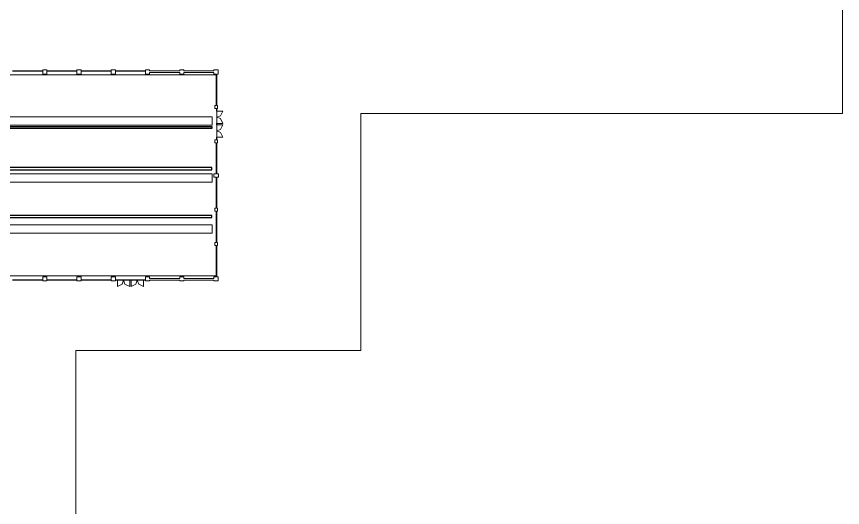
# Model space of a CAD drawing. Header units: millimetres. Extents: x 0 to 963, y 0 to 517.
# Drawn here: x 842.9 to 963.5, y 234.3 to 306 of the extents above; entities that cross this region are included whole.
import ezdxf

# ---------------------------------------------------------------- set-up
doc = ezdxf.new("R2010")
doc.units = ezdxf.units.MM
for name, color, linetype, lineweight in [('#object[door]', 190, 'Continuous', 0), ('#object[floor]', 50, 'Continuous', 0), ('#object[height_zone]#limit[3200]#background[006ce5]', 2, 'Continuous', 0), ('#object[height_zone]#limit[4500]#background[1fe500]', 92, 'Continuous', 0), ('#object[height_zone]#limit[7500]#background[87847c]', 8, 'Continuous', 0), ('#object[wall]', 4, 'Continuous', 0)]:
    doc.layers.add(name, color=color, linetype=linetype, lineweight=lineweight)
doc.layers.add('#object[duct]', color=241, linetype='Continuous')

msp = doc.modelspace()

# ---------------------------------------------------------------- linework, layer by layer
at = {"layer": '#object[door]'}
for points in [[(873.01, 292.16), (872.69, 291.48), (872.11, 291.27), (872.11, 292.16)], [(873.01, 290.37), (872.69, 291.06), (872.11, 291.27), (872.11, 290.37)], [(873.01, 290.16), (872.69, 289.48), (872.11, 289.27), (872.11, 290.16)], [(873.01, 288.37), (872.69, 289.06), (872.11, 289.27), (872.11, 288.37)], [(857.61, 266.58), (858.3, 266.9), (858.51, 267.48), (857.61, 267.48)], [(859.41, 266.58), (858.72, 266.9), (858.51, 267.48), (859.41, 267.48)], [(859.61, 266.58), (860.3, 266.9), (860.51, 267.48), (859.61, 267.48)], [(861.41, 266.58), (860.72, 266.9), (860.51, 267.48), (861.41, 267.48)]]:
    msp.add_lwpolyline(points, close=True, dxfattribs=at)
at = {"layer": '#object[duct]'}
for points in [[(677.68, 289.91), (871.39, 289.91), (871.39, 289.61), (677.68, 289.61)], [(871.39, 283.91), (677.68, 283.91), (677.68, 283.61), (871.39, 283.61)], [(677.68, 276.61), (871.39, 276.61), (871.39, 276.91), (677.68, 276.91)]]:
    msp.add_lwpolyline(points, close=True, dxfattribs=at)
at = {"layer": '#object[floor]'}
msp.add_lwpolyline([(639.29, 65.98), (639.29, -0.01), (569.89, -0.01), (569.89, 183.71), (0, 183.71), (0, 517.45), (963.5, 517.45), (963.5, 291.8), (893.14, 291.8), (893.14, 257.21), (851.52, 257.21), (851.52, 183.68), (825.18, 183.68), (825.18, 65.98)], close=True, dxfattribs=at)
at = {"layer": '#object[height_zone]#limit[3200]#background[006ce5]'}
for points in [[(842.31, 297.99), (846.71, 297.99), (846.71, 297.56), (847.31, 297.56), (847.31, 297.99), (851.71, 297.99), (851.71, 297.56), (852.31, 297.56), (852.31, 297.99), (856.71, 297.99), (856.71, 297.56), (857.31, 297.56), (857.31, 297.99), (861.71, 297.99), (861.71, 297.56), (862.31, 297.56), (862.31, 297.8), (866.71, 297.8), (866.71, 297.56), (867.31, 297.56), (867.31, 297.8), (871.71, 297.8), (871.71, 297.56), (872.05, 297.56), (872.05, 297.43), (676.97, 297.43)], [(842.31, 267.54), (846.71, 267.54), (846.71, 267.97), (847.31, 267.97), (847.31, 267.54), (851.71, 267.54), (851.71, 267.97), (852.31, 267.97), (852.31, 267.54), (856.71, 267.54), (856.71, 267.97), (857.31, 267.97), (857.31, 267.54), (861.71, 267.54), (861.71, 267.97), (862.31, 267.97), (862.31, 267.73), (866.71, 267.73), (866.71, 267.97), (867.31, 267.97), (867.31, 267.73), (871.71, 267.73), (871.71, 267.97), (872.05, 267.97), (872.05, 268.1), (676.97, 268.1)]]:
    msp.add_lwpolyline(points, dxfattribs=at)
at = {"layer": '#object[height_zone]#limit[4500]#background[1fe500]'}
for points in [[(871.45, 291.31), (677.57, 291.31), (677.57, 290.11), (871.45, 290.11)], [(871.45, 275.57), (777.01, 275.57), (777.01, 281.8), (772.01, 281.8), (772.01, 275.57), (677.57, 275.57), (677.57, 274.37), (871.45, 274.37)]]:
    msp.add_lwpolyline(points, close=True, dxfattribs=at)
at = {"layer": '#object[height_zone]#limit[7500]#background[87847c]'}
msp.add_lwpolyline([(677.57, 283), (871.45, 283), (871.45, 281.8), (677.57, 281.8)], close=True, dxfattribs=at)
at = {"layer": '#object[wall]'}
for points in [[(842.31, 297.99), (846.71, 297.99), (846.71, 297.56), (847.31, 297.56), (847.31, 297.99), (851.71, 297.99), (851.71, 297.56), (852.31, 297.56), (852.31, 297.99), (856.71, 297.99), (856.71, 297.56), (857.31, 297.56), (857.31, 297.99), (861.71, 297.99), (861.71, 297.56), (862.31, 297.56), (862.31, 297.8), (866.71, 297.8), (866.71, 297.56), (867.31, 297.56), (867.31, 297.8), (871.71, 297.8), (871.71, 297.56), (872.05, 297.56), (872.05, 292.99), (871.86, 292.99), (871.86, 292.54), (872.06, 292.54), (872.06, 292.16), (872.11, 292.16), (872.11, 292.54), (872.21, 292.54), (872.21, 292.99), (872.11, 292.99), (872.11, 297.56), (872.31, 297.56), (872.31, 298.16), (871.71, 298.16), (871.71, 298.05), (867.31, 298.05), (867.31, 298.16), (866.71, 298.16), (866.71, 298.05), (862.31, 298.05), (862.31, 298.16), (861.71, 298.16), (861.71, 298.05), (857.31, 298.05), (857.31, 298.16), (856.71, 298.16), (856.71, 298.05), (852.31, 298.05), (852.31, 298.16), (851.71, 298.16), (851.71, 298.05), (847.31, 298.05), (847.31, 298.16), (846.71, 298.16), (846.71, 298.05), (842.31, 298.05)], [(842.31, 267.48), (846.71, 267.48), (846.71, 267.37), (847.31, 267.37), (847.31, 267.48), (851.71, 267.48), (851.71, 267.37), (852.31, 267.37), (852.31, 267.48), (856.71, 267.48), (856.71, 267.37), (857.31, 267.37), (857.31, 267.48), (857.61, 267.48), (857.61, 267.53), (857.31, 267.53), (857.31, 267.97), (856.71, 267.97), (856.71, 267.54), (852.31, 267.54), (852.31, 267.97), (851.71, 267.97), (851.71, 267.67), (851.71, 267.54), (847.31, 267.54), (847.31, 267.97), (846.71, 267.97), (846.71, 267.54), (842.31, 267.54)]]:
    msp.add_lwpolyline(points, dxfattribs=at)
for points in [[(872.11, 290.16), (872.06, 290.16), (872.06, 290.37), (872.11, 290.37)], [(861.41, 267.48), (861.71, 267.48), (861.71, 267.37), (862.31, 267.37), (862.31, 267.48), (866.71, 267.48), (866.71, 267.37), (867.31, 267.37), (867.31, 267.48), (871.71, 267.48), (871.71, 267.37), (872.31, 267.37), (872.31, 267.97), (872.11, 267.97), (872.11, 272.54), (872.21, 272.54), (872.21, 272.99), (872.11, 272.99), (872.11, 277.54), (872.21, 277.54), (872.21, 277.99), (872.11, 277.99), (872.11, 282.54), (872.36, 282.54), (872.36, 282.99), (872.11, 282.99), (872.11, 287.54), (872.21, 287.54), (872.21, 287.99), (872.11, 287.99), (872.11, 288.37), (872.06, 288.37), (872.06, 287.99), (871.86, 287.99), (871.86, 287.54), (872.05, 287.54), (872.05, 282.99), (871.71, 282.99), (871.71, 282.54), (872.05, 282.54), (872.05, 277.99), (871.86, 277.99), (871.86, 277.54), (872.05, 277.54), (872.05, 272.99), (871.86, 272.99), (871.86, 272.54), (872.05, 272.54), (872.05, 267.97), (871.71, 267.97), (871.71, 267.72), (867.31, 267.72), (867.31, 267.97), (866.71, 267.97), (866.71, 267.72), (862.31, 267.72), (862.31, 267.97), (861.71, 267.97), (861.71, 267.53), (861.41, 267.53)], [(859.41, 267.48), (859.41, 267.53), (859.61, 267.53), (859.61, 267.48)]]:
    msp.add_lwpolyline(points, close=True, dxfattribs=at)

doc.saveas('drawing.dxf')
